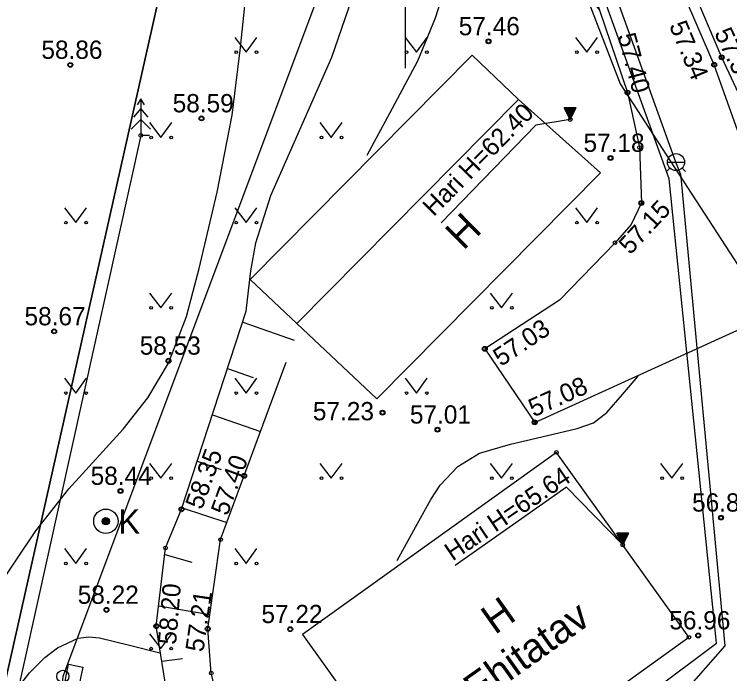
# Model space of a CAD drawing. Extents: x 643182 to 644029, y 6457937 to 6458373.
# Drawn here: x 643283.94 to 643313.34, y 6458072.62 to 6458099.71 of the extents above; entities that cross this region are included whole.
import ezdxf

# ---------------------------------------------------------------- set-up
doc = ezdxf.new("R2010")
doc.units = 0
for name, color, linetype in [('ABIJOONIS', 7, 'Continuous'), ('ELRAJATISMP', 7, 'Continuous'), ('HALJASTUS', 7, 'Continuous'), ('HOONE', 7, 'Continuous'), ('HOONEDET', 7, 'Continuous'), ('HORISONTAAL', 7, 'Continuous'), ('KORGUS-EH2000', 7, 'Continuous'), ('KTRASS', 7, 'Continuous'), ('MOOTMPUNKT', 7, 'Continuous'), ('MPOHULIIN', 7, 'Continuous'), ('PIIR', 7, 'Continuous'), ('POST', 7, 'Continuous'), ('PUU', 7, 'Continuous'), ('RELJEEF', 7, 'Continuous'), ('TEE', 7, 'Continuous'), ('VEEKOGU', 7, 'Continuous'), ('VKAEV', 7, 'Continuous'), ('VORK', 7, 'Continuous'), ('VTRASS', 7, 'Continuous')]:
    doc.layers.add(name, color=color, linetype=linetype)

msp = doc.modelspace()

# ---------------------------------------------------------------- linework, layer by layer
at = {"layer": 'ABIJOONIS'}
for points in [[(643306.789, 6458095.384), (643305.378, 6458095.157), (643301.478, 6458091.141)], [(643308.947, 6458077.918), (643306.627, 6458080.284), (643302.053, 6458077.064)]]:
    msp.add_lwpolyline(points, dxfattribs=at)
at = {"layer": 'ELRAJATISMP'}
msp.add_lwpolyline([(643285.929, 6458071.84), (643286.166, 6458073.01), (643286.751, 6458072.892), (643286.514, 6458071.721)], close=True, dxfattribs=at)
at = {"layer": 'HALJASTUS'}
for p, q in [((643293.001, 6458098.76), (643293.465, 6458098.153)), ((643293.465, 6458098.153), (643293.91, 6458098.76)), ((643300.001, 6458098.76), (643300.465, 6458098.153)), ((643300.465, 6458098.153), (643300.91, 6458098.76)), ((643307.001, 6458098.76), (643307.465, 6458098.153)), ((643307.465, 6458098.153), (643307.91, 6458098.76)), ((643289.501, 6458095.26), (643289.965, 6458094.653)), ((643289.965, 6458094.653), (643290.41, 6458095.26)), ((643296.501, 6458095.26), (643296.965, 6458094.653)), ((643296.965, 6458094.653), (643297.41, 6458095.26)), ((643286.001, 6458091.76), (643286.465, 6458091.153)), ((643286.465, 6458091.153), (643286.91, 6458091.76)), ((643293.001, 6458091.76), (643293.465, 6458091.153)), ((643293.465, 6458091.153), (643293.91, 6458091.76)), ((643307.001, 6458091.76), (643307.465, 6458091.153)), ((643307.465, 6458091.153), (643307.91, 6458091.76)), ((643289.501, 6458088.26), (643289.965, 6458087.653)), ((643289.965, 6458087.653), (643290.41, 6458088.26)), ((643303.501, 6458088.26), (643303.965, 6458087.653)), ((643303.965, 6458087.653), (643304.41, 6458088.26)), ((643286.001, 6458084.76), (643286.465, 6458084.153)), ((643286.465, 6458084.153), (643286.91, 6458084.76)), ((643293.001, 6458084.76), (643293.465, 6458084.153)), ((643293.465, 6458084.153), (643293.91, 6458084.76)), ((643300.001, 6458084.76), (643300.465, 6458084.153)), ((643300.465, 6458084.153), (643300.91, 6458084.76)), ((643289.501, 6458081.26), (643289.965, 6458080.653)), ((643289.965, 6458080.653), (643290.41, 6458081.26)), ((643296.501, 6458081.26), (643296.965, 6458080.653)), ((643296.965, 6458080.653), (643297.41, 6458081.26)), ((643303.501, 6458081.26), (643303.965, 6458080.653)), ((643303.965, 6458080.653), (643304.41, 6458081.26)), ((643310.501, 6458081.26), (643310.965, 6458080.653)), ((643310.965, 6458080.653), (643311.41, 6458081.26)), ((643286.001, 6458077.76), (643286.465, 6458077.153)), ((643286.465, 6458077.153), (643286.91, 6458077.76)), ((643293.001, 6458077.76), (643293.465, 6458077.153)), ((643293.465, 6458077.153), (643293.91, 6458077.76)), ((643289.501, 6458074.26), (643289.965, 6458073.653)), ((643289.965, 6458073.653), (643290.41, 6458074.26))]:
    msp.add_line(p, q, dxfattribs=at)
msp.add_lwpolyline([(643289.138, 6458094.737), (643274.825, 6458030.196)], dxfattribs=at)
for centre in [(643293.064, 6458098.153), (643293.892, 6458098.153), (643300.064, 6458098.153), (643300.892, 6458098.153), (643307.064, 6458098.153), (643307.892, 6458098.153), (643289.564, 6458094.653), (643290.392, 6458094.653), (643296.564, 6458094.653), (643297.392, 6458094.653), (643286.064, 6458091.153), (643286.892, 6458091.153), (643293.064, 6458091.153), (643293.892, 6458091.153), (643307.064, 6458091.153), (643307.892, 6458091.153), (643289.564, 6458087.653), (643290.392, 6458087.653), (643303.564, 6458087.653), (643304.392, 6458087.653), (643286.064, 6458084.153), (643286.892, 6458084.153), (643293.064, 6458084.153), (643293.892, 6458084.153), (643300.064, 6458084.153), (643300.892, 6458084.153), (643289.564, 6458080.653), (643290.392, 6458080.653), (643296.564, 6458080.653), (643297.392, 6458080.653), (643303.564, 6458080.653), (643304.392, 6458080.653), (643310.564, 6458080.653), (643311.392, 6458080.653), (643286.064, 6458077.153), (643286.892, 6458077.153), (643293.064, 6458077.153), (643293.892, 6458077.153), (643289.564, 6458073.653), (643290.392, 6458073.653)]:
    msp.add_circle(centre, 0.055, dxfattribs=at)
at = {"layer": 'HOONE'}
for points in [[(643304.659, 6458096.207), (643302.756, 6458098.029), (643293.63, 6458088.816), (643295.55, 6458087.011), (643304.659, 6458096.207)], [(643304.659, 6458096.207), (643308.031, 6458093.202), (643298.837, 6458083.921), (643295.55, 6458087.011), (643304.659, 6458096.207)], [(643311.664, 6458074.118), (643306.22, 6458081.711), (643295.785, 6458074.232), (643301.235, 6458066.625), (643311.664, 6458074.118)]]:
    msp.add_lwpolyline(points, dxfattribs=at)
at = {"layer": 'HOONEDET'}
for p, q in [((643306.789, 6458095.384), (643306.543, 6458095.871)), ((643307.035, 6458095.871), (643306.543, 6458095.871)), ((643306.551, 6458095.854), (643306.895, 6458095.593)), ((643306.57, 6458095.871), (643306.906, 6458095.615)), ((643306.577, 6458095.803), (643306.883, 6458095.57)), ((643306.603, 6458095.752), (643306.872, 6458095.547)), ((643306.612, 6458095.871), (643306.918, 6458095.638)), ((643306.629, 6458095.701), (643306.86, 6458095.525)), ((643306.653, 6458095.871), (643306.929, 6458095.661)), ((643306.694, 6458095.871), (643306.941, 6458095.683)), ((643306.735, 6458095.871), (643306.952, 6458095.706)), ((643306.777, 6458095.871), (643306.963, 6458095.729)), ((643306.789, 6458095.384), (643307.035, 6458095.871)), ((643306.818, 6458095.871), (643306.975, 6458095.751)), ((643306.859, 6458095.871), (643306.986, 6458095.774)), ((643306.9, 6458095.871), (643306.998, 6458095.797)), ((643306.942, 6458095.871), (643307.009, 6458095.819)), ((643306.983, 6458095.871), (643307.021, 6458095.842)), ((643307.024, 6458095.871), (643307.032, 6458095.865)), ((643306.654, 6458095.65), (643306.849, 6458095.502)), ((643306.68, 6458095.599), (643306.837, 6458095.479)), ((643306.706, 6458095.547), (643306.826, 6458095.457)), ((643306.732, 6458095.496), (643306.814, 6458095.434)), ((643306.758, 6458095.445), (643306.803, 6458095.411)), ((643306.784, 6458095.394), (643306.791, 6458095.388)), ((643308.945, 6458077.914), (643308.699, 6458078.401)), ((643309.191, 6458078.401), (643308.699, 6458078.401)), ((643308.707, 6458078.384), (643309.051, 6458078.123)), ((643308.726, 6458078.401), (643309.062, 6458078.145)), ((643308.733, 6458078.333), (643309.039, 6458078.1)), ((643308.768, 6458078.401), (643309.074, 6458078.168)), ((643308.809, 6458078.401), (643309.085, 6458078.191)), ((643308.85, 6458078.401), (643309.097, 6458078.213)), ((643308.891, 6458078.401), (643309.108, 6458078.236)), ((643308.933, 6458078.401), (643309.119, 6458078.259)), ((643308.945, 6458077.914), (643309.191, 6458078.401)), ((643308.974, 6458078.401), (643309.131, 6458078.281)), ((643309.015, 6458078.401), (643309.142, 6458078.304)), ((643309.056, 6458078.401), (643309.154, 6458078.327)), ((643309.098, 6458078.401), (643309.165, 6458078.349)), ((643309.139, 6458078.401), (643309.177, 6458078.372)), ((643309.18, 6458078.401), (643309.188, 6458078.395)), ((643308.759, 6458078.282), (643309.028, 6458078.077)), ((643308.785, 6458078.231), (643309.016, 6458078.055)), ((643308.81, 6458078.18), (643309.005, 6458078.032)), ((643308.836, 6458078.129), (643308.993, 6458078.009)), ((643308.862, 6458078.077), (643308.982, 6458077.987)), ((643308.888, 6458078.026), (643308.97, 6458077.964)), ((643308.914, 6458077.975), (643308.959, 6458077.941)), ((643308.94, 6458077.924), (643308.947, 6458077.918))]:
    msp.add_line(p, q, dxfattribs=at)
at = {"layer": 'HORISONTAAL'}
for points in [[(643293.475, 6458087.517), (643293.569, 6458088.347), (643293.662, 6458089.177), (643293.862, 6458090.327), (643294.478, 6458092.273), (643296.986, 6458097.954), (643298.222, 6458101.542), (643299.462, 6458105.14), (643299.886, 6458105.946), (643300.517, 6458106.666), (643301.284, 6458107.269), (643301.942, 6458107.62), (643302.447, 6458107.789), (643303.173, 6458107.834), (643303.799, 6458107.561), (643304.812, 6458106.714), (643305.826, 6458105.867)], [(643298.443, 6458093.918), (643299.486, 6458095.86), (643300.53, 6458097.802), (643301.247, 6458099.56), (643301.822, 6458101.378), (643302.018, 6458102.593), (643302.136, 6458103.209), (643302.422, 6458103.815), (643302.699, 6458104.107), (643303.214, 6458104.362), (643303.726, 6458104.375), (643304.613, 6458104.015), (643305.028, 6458103.729), (643305.368, 6458103.377), (643306.68, 6458101.632), (643307.991, 6458099.886)], [(643280.523, 6458072.097), (643284.821, 6458078.493), (643286.187, 6458080.222), (643288.415, 6458082.669), (643289.433, 6458083.96), (643290.278, 6458085.379), (643291.014, 6458087.293), (643291.534, 6458089.272), (643292.274, 6458092.409), (643292.891, 6458095.566), (643293.23, 6458098.342), (643293.531, 6458101.124)], [(643299.673, 6458077.267), (643300.365, 6458078.525), (643301.058, 6458079.783), (643301.436, 6458080.368), (643302.163, 6458081.132), (643303.06, 6458081.683), (643304.337, 6458082.051), (643305.623, 6458082.354), (643307.066, 6458082.691), (643307.743, 6458082.933), (643308.294, 6458083.352), (643308.936, 6458084.096), (643309.577, 6458084.841)], [(643283.299, 6458071.037), (643284.568, 6458072.659), (643285.19, 6458073.289), (643285.715, 6458073.691), (643286.563, 6458074.081), (643287.001, 6458074.144), (643287.441, 6458074.097), (643288.68, 6458073.791), (643289.918, 6458073.486)]]:
    msp.add_lwpolyline(points, dxfattribs=at)
at = {"layer": 'KORGUS-EH2000'}
for centre in [(643303.43, 6458098.6), (643313.012, 6458097.943), (643286.242, 6458097.632), (643312.701, 6458097.639), (643309.139, 6458096.496), (643291.633, 6458095.435), (643308.442, 6458093.81), (643309.709, 6458091.96), (643285.58, 6458086.685), (643303.277, 6458085.97), (643290.278, 6458085.479), (643299.071, 6458083.348), (643305.326, 6458082.949), (643301.33, 6458082.648), (643293.386, 6458080.753), (643288.304, 6458080.129), (643290.815, 6458079.379), (643312.981, 6458079.032), (643287.729, 6458075.244), (643289.777, 6458074.573), (643291.891, 6458074.464), (643295.281, 6458074.451), (643312.046, 6458074.194)]:
    msp.add_circle(centre, 0.1, dxfattribs=at)
at = {"layer": 'KTRASS'}
msp.add_lwpolyline([(643307.293, 6458069.759), (643312.792, 6458073.873), (643310.848, 6458092.956), (643296.678, 6458132.245)], dxfattribs=at)
at = {"layer": 'MOOTMPUNKT'}
for centre in [(643303.43, 6458098.6), (643313.012, 6458097.943), (643286.242, 6458097.632), (643312.701, 6458097.639), (643309.139, 6458096.496), (643291.633, 6458095.435), (643306.789, 6458095.384), (643289.138, 6458094.737), (643309.633, 6458094.238), (643308.442, 6458093.81), (643309.709, 6458091.96), (643308.627, 6458090.324), (643285.58, 6458086.685), (643303.277, 6458085.97), (643290.278, 6458085.479), (643299.071, 6458083.348), (643305.326, 6458082.949), (643301.33, 6458082.648), (643306.22, 6458081.711), (643293.386, 6458080.753), (643288.304, 6458080.129), (643290.815, 6458079.379), (643287.703, 6458078.886), (643312.981, 6458079.032), (643292.418, 6458078.13), (643290.157, 6458077.79), (643308.945, 6458077.914), (643287.729, 6458075.244), (643289.777, 6458074.573), (643291.891, 6458074.464), (643295.281, 6458074.451), (643312.046, 6458074.194), (643311.664, 6458074.118), (643292.032, 6458072.648)]:
    msp.add_circle(centre, 0.075, dxfattribs=at)
at = {"layer": 'MPOHULIIN'}
msp.add_lwpolyline([(643301.965, 6458133.557), (643306.147, 6458126.374), (643285.939, 6458072.515), (643281.212, 6458019.091)], dxfattribs=at)
at = {"layer": 'PIIR'}
for points in [[(643230.42, 6458126.48), (643253.36, 6458104.55), (643272.34, 6458102.44), (643289.91, 6458100.52), (643275.32, 6458035.63), (643247.1, 6458041.31), (643249.73, 6458051.25), (643242.7, 6458052.91), (643232.01, 6458047.35), (643186.53, 6458059.7), (643182.1, 6458062.75), (643191.62, 6458075.97)], [(643273.9, 6458026.65), (643275.32, 6458035.63), (643289.91, 6458100.52), (643293.3, 6458114.88), (643300.89, 6458117.48), (643308.84, 6458096.86), (643328.71, 6458066.27), (643311.63, 6458017.28)]]:
    msp.add_lwpolyline(points, close=True, dxfattribs=at)
at = {"layer": 'POST'}
msp.add_circle((643285.939, 6458072.515), 0.25, dxfattribs=at)
at = {"layer": 'PUU'}
for p, q in [((643289.138, 6458096.237), (643288.988, 6458095.987)), ((643289.288, 6458095.987), (643289.138, 6458096.237)), ((643289.138, 6458096.237), (643289.138, 6458094.737)), ((643289.138, 6458095.837), (643288.838, 6458095.487)), ((643289.438, 6458095.487), (643289.138, 6458095.837)), ((643289.138, 6458095.387), (643288.738, 6458094.987)), ((643289.538, 6458094.987), (643289.138, 6458095.387)), ((643289.498, 6458094.737), (643289.138, 6458094.737))]:
    msp.add_line(p, q, dxfattribs=at)
at = {"layer": 'RELJEEF'}
for p, q in [((643293.326, 6458087.061), (643295.444, 6458086.328)), ((643292.705, 6458085.16), (643293.753, 6458084.797)), ((643292.083, 6458083.258), (643294.058, 6458082.575)), ((643291.462, 6458081.357), (643292.445, 6458081.017)), ((643290.833, 6458079.435), (643292.68, 6458078.84)), ((643290.125, 6458077.52), (643291.236, 6458077.205)), ((643289.876, 6458075.409), (643291.976, 6458075.056)), ((643290.004, 6458073.138), (643290.853, 6458073.254))]:
    msp.add_line(p, q, dxfattribs=at)
for points in [[(643292.525, 6458067.815), (643290.208, 6458071.845), (643289.777, 6458074.573), (643290.157, 6458077.79), (643290.815, 6458079.379), (643293.475, 6458087.517)], [(643293.471, 6458068.381), (643292.57, 6458070.581), (643292.386, 6458071.238), (643292.032, 6458072.648), (643291.891, 6458074.464), (643292.418, 6458078.13), (643295.111, 6458085.427)]]:
    msp.add_lwpolyline(points, dxfattribs=at)
at = {"layer": 'TEE'}
msp.add_lwpolyline([(643296.391, 6458122.366), (643296.472, 6458119.461), (643298.821, 6458118.855), (643300.645, 6458118.143), (643301.653, 6458117.116), (643302.463, 6458115.503), (643306.529, 6458104.006), (643307.991, 6458099.886), (643309.139, 6458096.496), (643309.633, 6458094.238), (643309.709, 6458091.96), (643309.286, 6458091.075), (643308.627, 6458090.324), (643306.35, 6458087.969), (643303.277, 6458085.97), (643305.326, 6458082.949), (643314.419, 6458087.084), (643314.656, 6458090.624), (643314.219, 6458093.382), (643312.701, 6458097.639), (643309.499, 6458105.058), (643305.449, 6458116.406), (643301.228, 6458129.327)], dxfattribs=at)
at = {"layer": 'VEEKOGU'}
msp.add_lwpolyline([(643316.275, 6458090.967), (643313.012, 6458097.943), (643310.549, 6458103.741), (643310.801, 6458105.161), (643311.413, 6458106.611), (643312.45, 6458107.062), (643313.558, 6458106.977), (643314.494, 6458106.456), (643315.274, 6458105.349), (643316.1, 6458098.122), (643317.876, 6458091.849)], dxfattribs=at)
at = {"layer": 'VKAEV'}
for p, q in [((643310.783, 6458093.639), (643311.483, 6458093.639)), ((643310.886, 6458093.391), (643310.746, 6458093.252)), ((643311.381, 6458093.391), (643311.52, 6458093.252))]:
    msp.add_line(p, q, dxfattribs=at)
for centre, radius in [((643311.133, 6458093.639), 0.35), ((643287.703, 6458078.886), 0.5), ((643287.703, 6458078.886), 0.15), ((643287.703, 6458078.886), 0.125), ((643287.703, 6458078.886), 0.1), ((643287.703, 6458078.886), 0.075), ((643287.703, 6458078.886), 0.05), ((643287.703, 6458078.886), 0.025)]:
    msp.add_circle(centre, radius, dxfattribs=at)
at = {"layer": 'VORK'}
msp.add_line((643300, 6458102.5), (643300, 6458097.5), dxfattribs=at)
at = {"layer": 'VTRASS'}
for points in [[(643311.312, 6458093.163), (643311.133, 6458093.639), (643297.166, 6458132.366)], [(643311.312, 6458093.163), (643313.14, 6458073.773), (643289.121, 6458046.447)]]:
    msp.add_lwpolyline(points, dxfattribs=at)

# ---------------------------------------------------------------- texts
at = {"layer": 'HOONE'}
for s, rotation, p in [('H', 44.8517, (643302.391, 6458089.985)), ('H', 35.3297, (643303.692, 6458074.201)), ('Ehitatav', 35.3297, (643302.963, 6458071.358))]:
    msp.add_text(s, height=1.2, rotation=rotation, dxfattribs=at).set_placement(p)
at = {"layer": 'HOONEDET'}
for s, rotation, p in [('Hari H=62.40', 45.4041, (643301.176, 6458091.374)), ('Hari H=65.64', 34.0094, (643301.95, 6458077.23))]:
    msp.add_text(s, height=0.75, rotation=rotation, dxfattribs=at).set_placement(p)
at = {"layer": 'KORGUS-EH2000'}
for s, p in [('57.46', (643302.205, 6458098.85)), ('58.86', (643285.055, 6458097.882)), ('58.59', (643290.449, 6458095.685)), ('57.18', (643307.333, 6458094.06)), ('58.67', (643284.361, 6458086.935)), ('58.53', (643289.095, 6458085.729)), ('57.23', (643296.212, 6458083.034)), ('57.01', (643300.198, 6458082.898)), ('58.44', (643287.078, 6458080.379)), ('56.86', (643311.794, 6458079.282)), ('58.22', (643286.546, 6458075.494)), ('57.22', (643294.098, 6458074.701)), ('56.96', (643310.859, 6458074.444))]:
    msp.add_text(s, height=0.75, dxfattribs=at).set_placement(p)
for s, rotation, p in [('57.34', 292.5015, (643310.841, 6458099.256)), ('57.40', 284.8525, (643308.725, 6458098.837)), ('57.34', 295.475, (643312.692, 6458098.941)), ('57.15', 47.0468, (643309.254, 6458089.803)), ('57.03', 33.7889, (643303.943, 6458085.224)), ('57.08', 24.1347, (643305.286, 6458083.152)), ('58.35', 69.9036, (643291.649, 6458079.329)), ('57.40', 69.8787, (643292.698, 6458079.075)), ('58.20', 85.305, (643290.587, 6458073.797)), ('57.21', 81.6826, (643291.708, 6458073.488))]:
    msp.add_text(s, height=0.75, rotation=rotation, dxfattribs=at).set_placement(p)
at = {"layer": 'VKAEV'}
msp.add_text('K', height=1, dxfattribs=at).set_placement((643288.219, 6458078.38))

doc.saveas('drawing.dxf')
